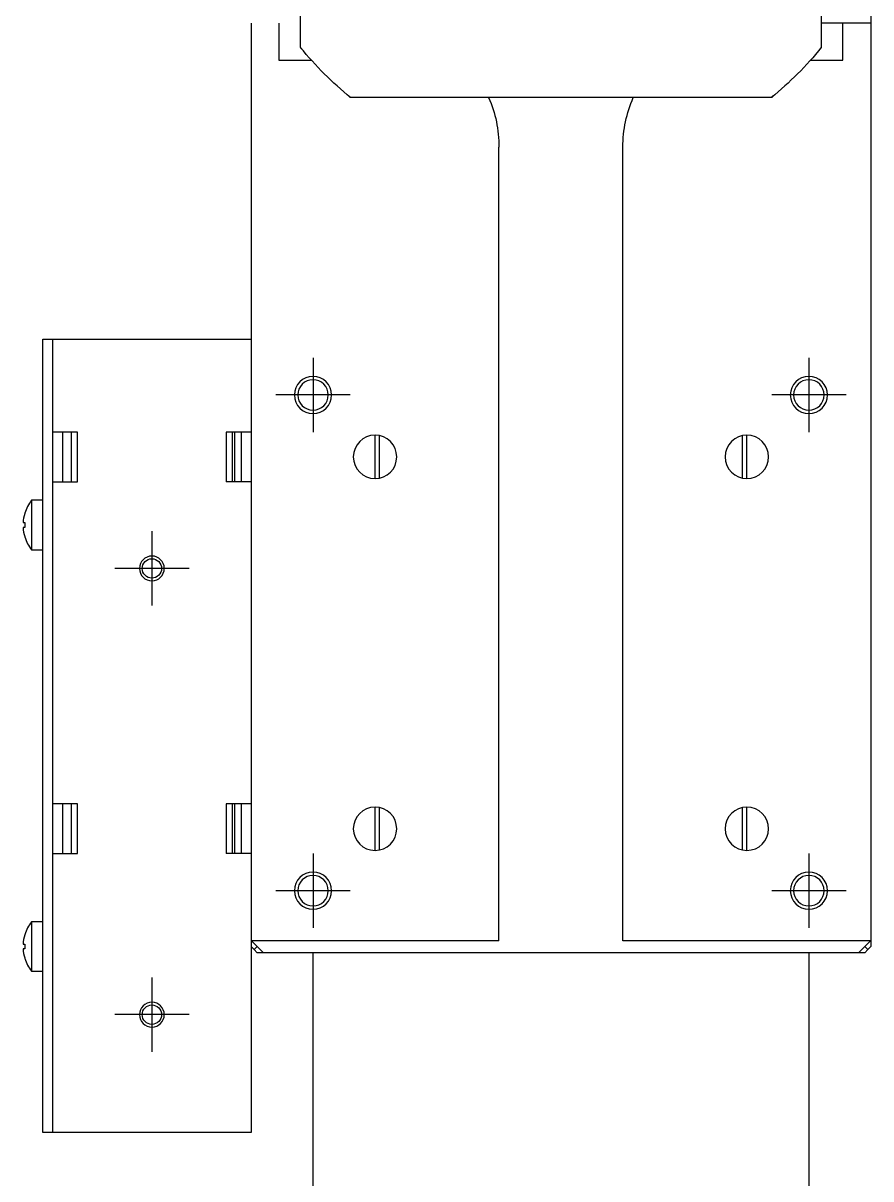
# Model space of a CAD drawing. Extents: x 0 to 1596, y -8 to 1260.
# Drawn here: x 690.5 to 758.9, y 1111.2 to 1204.4 of the extents above; entities that cross this region are included whole.
import ezdxf

# ---------------------------------------------------------------- set-up
doc = ezdxf.new("R2010")
doc.units = 0
doc.header["$LTSCALE"] = 0.5
doc.linetypes.add('CENTER', pattern=[50.8, 31.75, -6.35, 6.35, -6.35])
for name, color, linetype in [('MSM_CENTER', 1, 'CENTER'), ('MSM_CONTINUOUS', 7, 'CONTINUOUS'), ('MSM_NARROW', 5, 'CONTINUOUS')]:
    doc.layers.add(name, color=color, linetype=linetype)

msp = doc.modelspace()

# ---------------------------------------------------------------- linework, layer by layer
at = {"layer": 'MSM_CENTER'}
for p, q in [((713.917, 1177.442), (713.917, 1171.442)), ((753.917, 1177.442), (753.917, 1171.442)), ((716.917, 1174.442), (710.917, 1174.442)), ((756.917, 1174.442), (750.917, 1174.442)), ((700.917, 1163.442), (700.917, 1157.442)), ((703.917, 1160.442), (697.917, 1160.442)), ((713.917, 1137.442), (713.917, 1131.442)), ((753.917, 1137.442), (753.917, 1131.442)), ((716.917, 1134.442), (710.917, 1134.442)), ((756.917, 1134.442), (750.917, 1134.442)), ((700.917, 1127.442), (700.917, 1121.442)), ((703.917, 1124.442), (697.917, 1124.442))]:
    msp.add_line(p, q, dxfattribs=at)
at = {"layer": 'MSM_CONTINUOUS'}
for p, q in [((712.917, 1202.471), (712.917, 1236.412)), ((754.917, 1236.412), (754.917, 1202.471)), ((758.917, 1208.942), (758.917, 1129.942)), ((708.917, 1204.442), (708.917, 1114.942)), ((711.167, 1204.442), (711.167, 1201.442)), ((758.917, 1204.442), (754.917, 1204.442)), ((756.667, 1201.442), (756.667, 1204.442)), ((712.917, 1202.442), (713.046, 1202.313)), ((754.788, 1202.313), (754.917, 1202.442)), ((711.167, 1201.442), (713.793, 1201.442)), ((754.042, 1201.442), (756.667, 1201.442)), ((716.788, 1198.571), (716.917, 1198.442)), ((750.888, 1198.442), (716.947, 1198.442)), ((750.917, 1198.442), (751.046, 1198.571)), ((728.917, 1130.4), (728.917, 1194.442)), ((738.917, 1130.4), (738.917, 1194.442)), ((692.117, 1114.942), (692.117, 1178.942)), ((692.117, 1178.942), (708.917, 1178.942)), ((692.917, 1114.942), (692.917, 1178.942)), ((694.917, 1171.442), (692.917, 1171.442)), ((693.717, 1171.442), (693.717, 1167.442)), ((694.417, 1171.442), (694.417, 1167.442)), ((694.917, 1167.442), (694.917, 1171.442)), ((708.917, 1171.442), (706.917, 1171.442)), ((706.917, 1171.442), (706.917, 1167.442)), ((707.417, 1167.442), (707.417, 1171.442)), ((707.617, 1167.442), (707.617, 1171.442)), ((708.117, 1171.442), (708.117, 1167.442)), ((718.917, 1167.692), (718.917, 1171.192)), ((719.267, 1167.727), (719.267, 1171.156)), ((748.567, 1167.727), (748.567, 1171.156)), ((748.917, 1167.692), (748.917, 1171.192)), ((692.917, 1167.442), (694.917, 1167.442)), ((708.917, 1167.442), (706.917, 1167.442)), ((691.219, 1165.942), (691.219, 1161.942)), ((692.117, 1165.942), (691.219, 1165.942)), ((690.662, 1164.892), (690.662, 1164.87)), ((690.53, 1164.142), (690.662, 1164.142)), ((690.662, 1164.142), (690.662, 1163.742)), ((690.662, 1163.742), (690.53, 1163.742)), ((690.662, 1163.013), (690.662, 1162.992)), ((691.219, 1161.942), (692.117, 1161.942)), ((694.917, 1141.442), (692.917, 1141.442)), ((693.717, 1141.442), (693.717, 1137.442)), ((694.417, 1141.442), (694.417, 1137.442)), ((694.917, 1137.442), (694.917, 1141.442)), ((708.917, 1141.442), (706.917, 1141.442)), ((706.917, 1141.442), (706.917, 1137.442)), ((707.417, 1137.442), (707.417, 1141.442)), ((707.617, 1137.442), (707.617, 1141.442)), ((708.117, 1141.442), (708.117, 1137.442)), ((718.917, 1137.692), (718.917, 1141.192)), ((719.267, 1137.727), (719.267, 1141.156)), ((748.567, 1137.727), (748.567, 1141.156)), ((748.917, 1137.692), (748.917, 1141.192)), ((692.917, 1137.442), (694.917, 1137.442)), ((708.917, 1137.442), (706.917, 1137.442)), ((691.219, 1131.942), (691.219, 1127.942)), ((692.117, 1131.942), (691.219, 1131.942)), ((690.662, 1130.892), (690.662, 1130.87)), ((708.917, 1130.442), (708.959, 1130.4)), ((708.959, 1130.4), (709.917, 1129.442)), ((728.917, 1130.4), (708.959, 1130.4)), ((758.876, 1130.4), (738.917, 1130.4)), ((757.917, 1129.442), (758.876, 1130.4)), ((758.876, 1130.4), (758.917, 1130.442)), ((690.53, 1130.142), (690.662, 1130.142)), ((690.662, 1129.742), (690.53, 1129.742)), ((690.662, 1130.142), (690.662, 1129.742)), ((708.917, 1129.942), (709.167, 1129.692)), ((709.167, 1129.692), (709.417, 1129.942)), ((709.417, 1129.442), (709.167, 1129.692)), ((758.417, 1129.442), (709.417, 1129.442)), ((713.917, 1091.942), (713.917, 1129.442)), ((753.917, 1129.442), (753.917, 1091.942)), ((758.417, 1129.942), (758.667, 1129.692)), ((758.667, 1129.692), (758.417, 1129.442)), ((758.667, 1129.692), (758.917, 1129.942)), ((690.662, 1129.013), (690.662, 1128.992)), ((691.219, 1127.942), (692.117, 1127.942)), ((708.917, 1114.942), (692.117, 1114.942))]:
    msp.add_line(p, q, dxfattribs=at)
at = {"layer": 'MSM_CONTINUOUS', "extrusion": (0, 0, -1)}
for centre, radius in [((-713.917, 1174.442), 1.23), ((-753.917, 1174.442), 1.23), ((-718.917, 1169.442), 1.75), ((-748.917, 1169.442), 1.75), ((-718.917, 1139.442), 1.75), ((-748.917, 1139.442), 1.75), ((-713.917, 1134.442), 1.23), ((-753.917, 1134.442), 1.23)]:
    msp.add_circle(centre, radius, dxfattribs=at)
at = {"layer": 'MSM_CONTINUOUS'}
for centre in [(700.917, 1160.442), (700.917, 1124.442)]:
    msp.add_circle(centre, 0.783, dxfattribs=at)
at = {"layer": 'MSM_CONTINUOUS', "extrusion": (0, 0, -1)}
for centre, radius, start, end in [((-733.917, 1219.442), 27, 308.94244, 321.05756), ((-733.917, 1219.442), 27, 218.94244, 231.05756), ((-718.917, 1194.442), 10, 156.42182, 180), ((-748.917, 1194.442), 10, 0, 23.57818)]:
    msp.add_arc(centre, radius, start, end, dxfattribs=at)
at = {"layer": 'MSM_CONTINUOUS'}
for centre, radius, start, end in [((693.717, 1163.942), 3.2, 141.31781, 162.73), ((693.717, 1163.942), 3.194, 163.09474, 176.40965), ((693.717, 1163.942), 3.194, 183.59035, 196.90526), ((693.717, 1163.942), 3.2, 197.27, 218.68219), ((693.717, 1129.942), 3.2, 141.31781, 162.73), ((693.717, 1129.942), 3.194, 163.09474, 176.40965), ((693.717, 1129.942), 3.194, 183.59035, 196.90526), ((693.717, 1129.942), 3.2, 197.27, 218.68219)]:
    msp.add_arc(centre, radius, start, end, dxfattribs=at)
at = {"layer": 'MSM_NARROW', "extrusion": (0, 0, -1)}
for centre, radius in [((-713.917, 1174.442), 1.5), ((-753.917, 1174.442), 1.5), ((-700.917, 1160.442), 1), ((-713.917, 1134.442), 1.5), ((-753.917, 1134.442), 1.5), ((-700.917, 1124.442), 1)]:
    msp.add_circle(centre, radius, dxfattribs=at)

doc.saveas('drawing.dxf')
